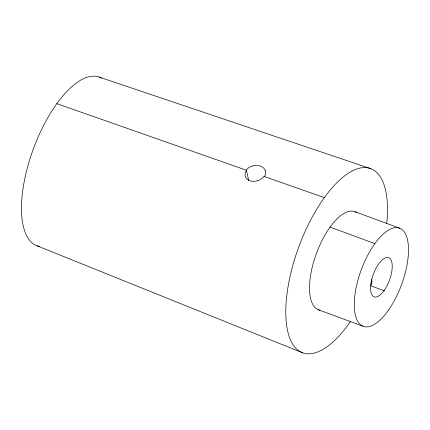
<?xml version="1.0" encoding="UTF-8"?>
<svg xmlns="http://www.w3.org/2000/svg" width="430" height="430" viewBox="0 0 430 430"><rect width="100%" height="100%" fill="white"/><g stroke="black" fill="none" stroke-linecap="round" stroke-linejoin="round"><path stroke-width="0.64" d="M371.638 279.177L371.794 282.843L370.579 285.746L384.012 290.707M371.794 282.843L371.859 282.392M370.832 285.369L371.058 284.977M246.143 170.586L246.39 170.226L56.83 103.646M263.95 176.843L264.219 176.488L324.365 197.612M99.158 77.083L370.59 168.598M354.997 211.71L399.755 228.255M330.095 227.078L374.858 243.622M318.146 309.659L362.909 326.203M37.044 245.799L302.763 352.847M246.39 170.226L248.76 180.702M371.826 280.091L371.923 281.478M246.245 170.167A10.476 8.272 -4.5 0 1 252.7 165.991M265.337 170.602A10.476 7.418 -14.5 0 1 264.385 176.536M252.663 165.91A10.46 7.632 -8.3 0 1 265.369 170.592M39.426 246.433A89.892 36.878 -69.7 0 1 33.529 148.468A89.892 36.878 -69.7 0 1 101.738 78.303M263.708 176.757A10.487 7.272 -19.5 0 1 257.382 180.858M257.376 180.826A10.46 7.912 -17.4 0 1 245.315 176.494A10.487 8.181 -12.3 0 1 246.315 170.645M350.692 321.258A98.169 40.275 -69.7 0 1 286.203 321.559A98.169 40.275 -69.7 0 1 337.743 181.852A98.169 40.275 -69.7 0 1 386.726 223.584M320.065 310.213A52.331 21.468 -69.7 0 1 316.663 252.808A52.331 21.468 -69.7 0 1 356.599 212.549M384.264 290.347A20.93 8.589 -69.7 0 0 389.016 257.78A20.93 8.589 -69.7 0 0 370.902 283.639A20.93 8.589 -69.7 0 0 384.264 290.347M388.569 309.987A52.331 21.468 -69.7 0 0 400.443 228.566A52.331 21.468 -69.7 0 0 355.169 293.212A52.331 21.468 -69.7 0 0 388.569 309.987"/></g></svg>
